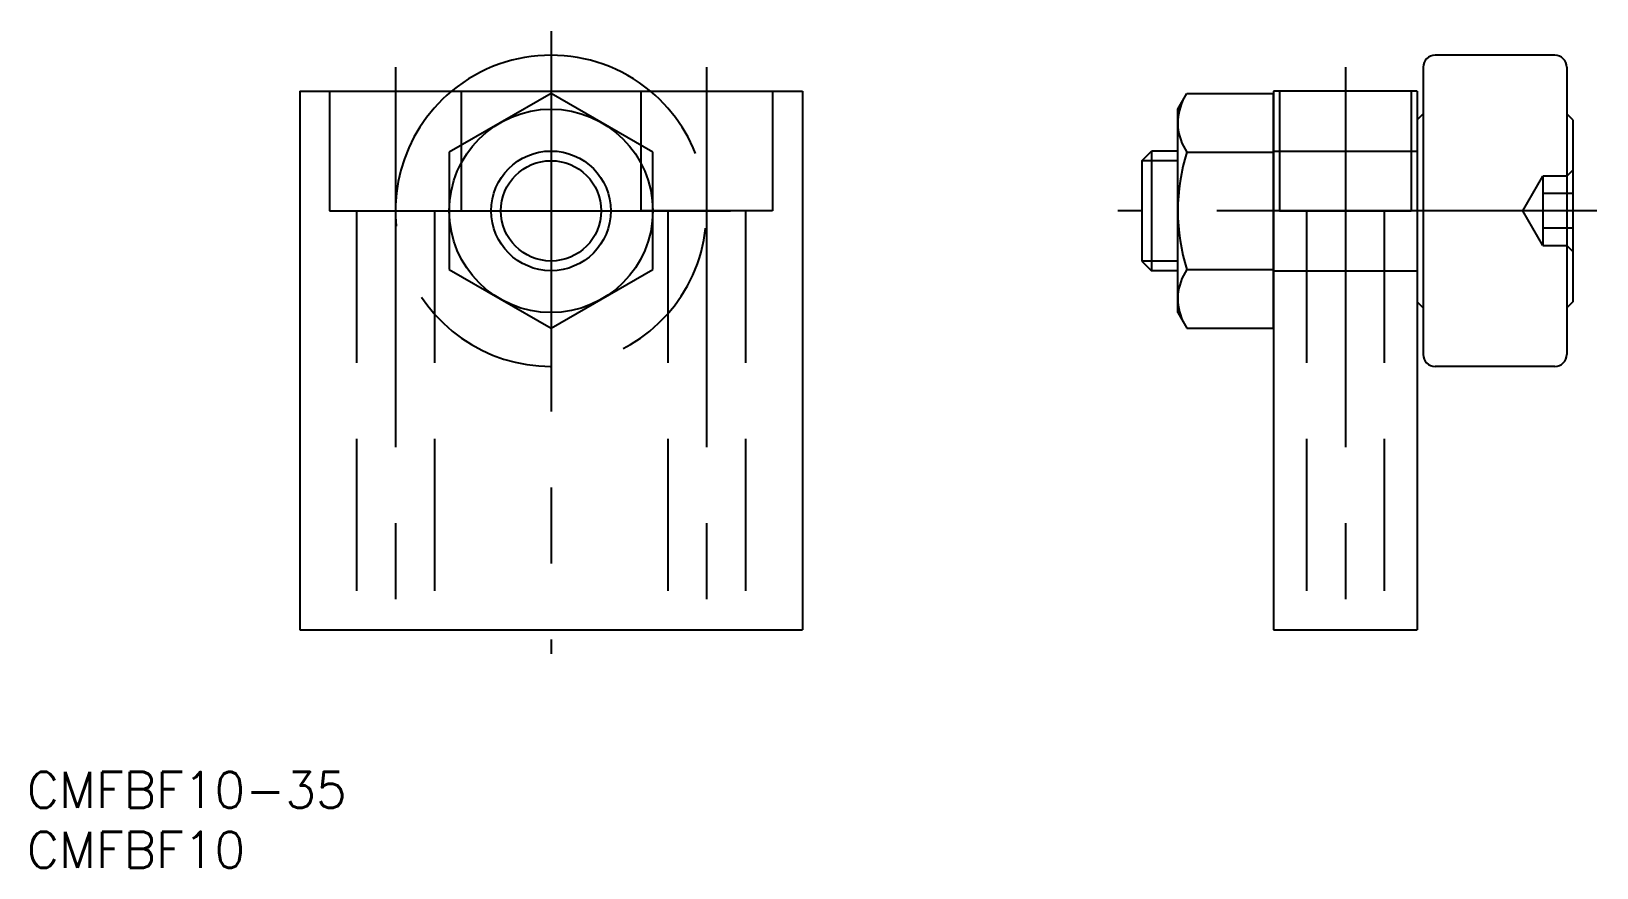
# Model space of a CAD drawing. Extents: x -43 to 87, y -55 to 15.
import ezdxf

# ---------------------------------------------------------------- set-up
doc = ezdxf.new("R2010")
doc.units = 0
doc.linetypes.add('CENTER', pattern=[50.8, 31.75, -6.35, 6.35, -6.35])
doc.linetypes.add('DASHED', pattern=[19.05, 12.7, -6.35])
doc.layers.get('0').update_dxf_attribs({"linetype": 'CONTINUOUS'})
doc.layers.add('CENTER', color=1, linetype='CENTER')
doc.styles.get("Standard").update_dxf_attribs({"font": 'txt.shx', "height": 3, "bigfont": 'bigfont.shx'})

msp = doc.modelspace()

# ---------------------------------------------------------------- linework, layer by layer
at = {"color": 7, "linetype": 'CONTINUOUS'}
for p, q in [((72.87, 12), (72.87, -12)), ((83.87, 13), (73.87, 13)), ((84.87, 12), (84.87, -12)), ((-21, 10), (-21, -35)), ((-21, 10), (21, 10)), ((0, 9.81), (-8.5, 4.91)), ((8.5, 4.91), (0, 9.81)), ((21, 10), (21, -35)), ((52.37, 8.5), (53.13, 9.81)), ((53.13, 9.81), (60.37, 9.81)), ((72.37, 10), (60.37, 10)), ((60.37, 10), (60.37, -35)), ((60.37, -9.81), (60.37, 9.81)), ((72.37, 10), (72.37, -35)), ((52.37, -8.5), (52.37, 8.5)), ((72.87, 8.1), (72.37, 7.6)), ((85.37, 7.6), (84.87, 8.1)), ((72.37, 7.6), (72.37, -7.6)), ((85.37, 7.6), (85.37, -7.6)), ((-8.5, 4.91), (-8.5, -4.91)), ((8.5, -4.91), (8.5, 4.91)), ((49.37, 4.19), (50.18, 5)), ((49.37, 4.19), (49.37, -4.19)), ((52.37, 5), (50.18, 5)), ((50.18, 5), (50.18, -5)), ((53.13, 4.91), (60.37, 4.91)), ((-8.5, -4.91), (0, -9.81)), ((0, -9.81), (8.5, -4.91)), ((49.37, -4.19), (50.18, -5)), ((52.37, -5), (50.18, -5)), ((53.13, -4.91), (60.37, -4.91)), ((72.87, -8.1), (72.37, -7.6)), ((85.37, -7.6), (84.87, -8.1)), ((52.37, -8.5), (53.13, -9.81)), ((53.13, -9.81), (60.37, -9.81)), ((83.87, -13), (73.87, -13)), ((-21, -35), (21, -35)), ((60.37, -35), (72.37, -35))]:
    msp.add_line(p, q, dxfattribs=at)
at = {"color": 3, "linetype": 'DASHED'}
for p, q in [((-18.5, 10), (-18.5, 0)), ((-7.5, 10), (-7.5, 0)), ((7.5, 10), (7.5, 0)), ((18.5, 10), (18.5, 0)), ((60.87, 10), (60.87, 0)), ((71.87, 10), (71.87, 0)), ((60.37, 5), (72.37, 5)), ((81.2, 0), (82.87, 2.89)), ((82.87, 2.89), (82.87, -2.89)), ((84.87, 2.89), (82.87, 2.89)), ((84.87, 2.89), (85.37, 3.39)), ((85.37, 3.8), (85.37, 3.8)), ((85.37, 1.44), (82.87, 1.44)), ((-18.5, 0), (-7.5, 0)), ((-16.25, 0), (-16.25, -35)), ((-9.75, 0), (-9.75, -35)), ((18.5, 0), (7.5, 0)), ((9.75, 0), (9.75, -35)), ((16.25, 0), (16.25, -35)), ((60.87, 0), (71.87, 0)), ((63.12, 0), (63.12, -35)), ((69.62, 0), (69.62, -35)), ((82.87, -2.89), (81.2, 0)), ((85.37, -1.44), (82.87, -1.44)), ((82.87, -2.89), (84.87, -2.89)), ((84.87, -2.89), (85.37, -3.39)), ((60.37, -5), (72.37, -5))]:
    msp.add_line(p, q, dxfattribs=at)
at = {"color": 3, "linetype": 'CONTINUOUS'}
for p, q in [((52.37, 4.19), (49.37, 4.19)), ((52.37, -4.19), (49.37, -4.19))]:
    msp.add_line(p, q, dxfattribs=at)
at = {"color": 7, "linetype": 'CONTINUOUS'}
for radius in [8.5, 5]:
    msp.add_circle((0, 0), radius, dxfattribs=at)
at = {"color": 3, "linetype": 'CONTINUOUS'}
msp.add_circle((0, 0), 4.19, dxfattribs=at)
at = {"color": 7, "linetype": 'CONTINUOUS'}
for centre, radius, start, end in [((0, 0), 13, 50.2849, 129.7151), ((73.87, 12), 1, 90, 180), ((83.87, 12), 1, 0, 90), ((56.71, 7.36), 4.34, 154.411, 214.4111), ((68.61, 0), 16.24, 162.412, 197.588), ((56.71, -7.36), 4.34, 145.5889, 205.589), ((73.87, -12), 1, 180, 270), ((83.87, -12), 1, 270, 0)]:
    msp.add_arc(centre, radius, start, end, dxfattribs=at)
at = {"color": 3, "linetype": 'DASHED'}
msp.add_arc((0, 0), 13, 129.7151, 50.2849, dxfattribs=at)
at = {"layer": 'CENTER', "color": 1, "linetype": 'CENTER'}
for p, q in [((0, 15), (0, -37)), ((-13, 12), (-13, -37)), ((13, 12), (13, -37)), ((66.37, 12), (66.37, -37)), ((-15, 0), (15, 0)), ((87.37, 0), (47.37, 0))]:
    msp.add_line(p, q, dxfattribs=at)

# ---------------------------------------------------------------- texts
at = {"color": 7, "linetype": 'CONTINUOUS'}
for s, p in [('CMFBF10-35', (-43.81, -49.88)), ('CMFBF10', (-43.81, -54.88))]:
    msp.add_text(s, height=3, dxfattribs=at).set_placement(p)

doc.saveas('drawing.dxf')
